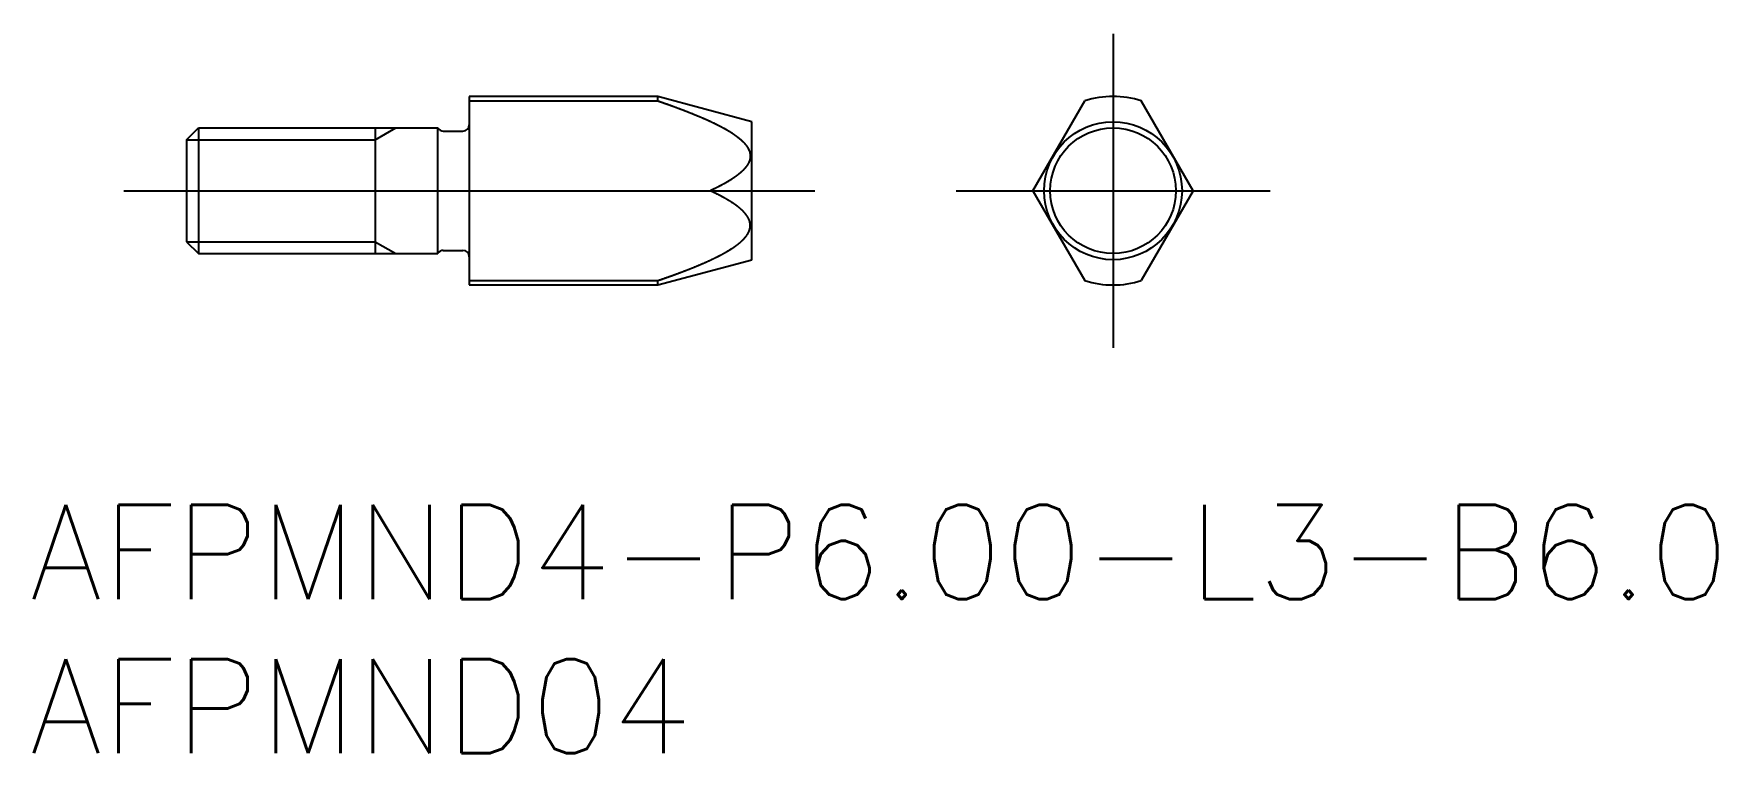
# Model space of a CAD drawing. Extents: x -34.4 to 19.2, y -17.9 to 5.
import ezdxf

# ---------------------------------------------------------------- set-up
doc = ezdxf.new("R2010")
doc.units = 0
doc.linetypes.add('CENTER', pattern=[50.8, 31.75, -6.35, 6.35, -6.35])
doc.linetypes.add('DASHED', pattern=[19.05, 12.7, -6.35])
doc.layers.get('0').update_dxf_attribs({"linetype": 'CONTINUOUS'})
doc.layers.add('CENTER', color=1, linetype='CONTINUOUS')
doc.styles.get("Standard").update_dxf_attribs({"font": 'txt.shx', "height": 3, "bigfont": 'bigfont.shx'})

msp = doc.modelspace()

# ---------------------------------------------------------------- linework, layer by layer
at = {"color": 7, "linetype": 'CONTINUOUS'}
for p, q in [((-20.5, 3), (-20.5, -3)), ((-14.5, 3), (-20.5, 3)), ((-20.5, 2.862), (-14.5, 2.862)), ((-11.5, 2.196), (-14.5, 3)), ((-14.5, 2.862), (-14.5, 3)), ((-2.552, 0), (-0.9, 2.862)), ((2.552, 0), (0.9, 2.862)), ((-11.5, 0), (-11.5, 2.196)), ((-29.5, 1.621), (-29.121, 2)), ((-29.5, 1.621), (-29.5, -1.621)), ((-29.121, 2), (-21.5, 2)), ((-29.121, 2), (-29.121, -2)), ((-23.5, 2), (-23.5, -2)), ((-21.5, -2), (-21.5, 2)), ((-21.327, 1.9), (-20.7, 1.9)), ((-20.5, 0), (-12.829, 0)), ((-11.5, -2.196), (-11.5, 0)), ((-2.552, 0), (-0.9, -2.862)), ((2.552, 0), (0.9, -2.862)), ((-29.5, -1.621), (-29.121, -2)), ((-29.121, -2), (-21.5, -2)), ((-21.327, -1.9), (-20.7, -1.9)), ((-14.5, -3), (-11.5, -2.196)), ((-20.5, -2.862), (-14.5, -2.862)), ((-20.5, -3), (-14.5, -3)), ((-14.5, -3), (-14.5, -2.862))]:
    msp.add_line(p, q, dxfattribs=at)
at = {"color": 3, "linetype": 'CONTINUOUS'}
for p, q in [((-29.5, 1.621), (-23.5, 1.621)), ((-23.5, 1.621), (-22.844, 2)), ((-29.5, -1.621), (-23.5, -1.621)), ((-23.5, -1.621), (-22.844, -2))]:
    msp.add_line(p, q, dxfattribs=at)
at = {"color": 7}
for points in [[(-14.5, 2.862, 0), (-14.493, 2.859, 0), (-14.485, 2.857, 0), (-14.478, 2.854, 0), (-14.47, 2.852, 0), (-14.463, 2.849, 0), (-14.456, 2.847, 0), (-14.448, 2.844, 0), (-14.441, 2.841, 0), (-14.434, 2.839, 0), (-14.426, 2.836, 0), (-14.419, 2.834, 0), (-14.411, 2.831, 0), (-14.404, 2.829, 0), (-14.397, 2.826, 0), (-14.389, 2.824, 0), (-14.382, 2.821, 0), (-14.374, 2.818, 0), (-14.367, 2.816, 0), (-14.36, 2.813, 0), (-14.352, 2.811, 0), (-14.345, 2.808, 0), (-14.338, 2.806, 0), (-14.33, 2.803, 0), (-14.323, 2.8, 0), (-14.316, 2.798, 0), (-14.308, 2.795, 0), (-14.301, 2.793, 0), (-14.293, 2.79, 0), (-14.286, 2.788, 0), (-14.279, 2.785, 0), (-14.271, 2.782, 0), (-14.264, 2.78, 0), (-14.257, 2.777, 0), (-14.249, 2.775, 0), (-14.242, 2.772, 0), (-14.234, 2.769, 0), (-14.227, 2.767, 0), (-14.22, 2.764, 0), (-14.212, 2.762, 0), (-14.205, 2.759, 0), (-14.198, 2.756, 0), (-14.19, 2.754, 0), (-14.183, 2.751, 0), (-14.176, 2.749, 0), (-14.168, 2.746, 0), (-14.161, 2.743, 0), (-14.154, 2.741, 0), (-14.146, 2.738, 0), (-14.139, 2.735, 0), (-14.132, 2.733, 0), (-14.124, 2.73, 0), (-14.117, 2.728, 0), (-14.11, 2.725, 0), (-14.102, 2.722, 0), (-14.095, 2.72, 0), (-14.088, 2.717, 0), (-14.08, 2.714, 0), (-14.073, 2.712, 0), (-14.066, 2.709, 0), (-14.058, 2.706, 0), (-14.051, 2.704, 0), (-14.043, 2.701, 0), (-14.036, 2.699, 0), (-14.029, 2.696, 0), (-14.021, 2.693, 0), (-14.014, 2.691, 0), (-14.007, 2.688, 0), (-13.999, 2.685, 0), (-13.992, 2.683, 0), (-13.985, 2.68, 0), (-13.977, 2.677, 0), (-13.97, 2.675, 0), (-13.963, 2.672, 0), (-13.956, 2.669, 0), (-13.948, 2.666, 0), (-13.941, 2.664, 0), (-13.934, 2.661, 0), (-13.926, 2.658, 0), (-13.919, 2.656, 0), (-13.912, 2.653, 0), (-13.904, 2.65, 0), (-13.897, 2.648, 0), (-13.89, 2.645, 0), (-13.883, 2.642, 0), (-13.875, 2.64, 0), (-13.868, 2.637, 0), (-13.861, 2.634, 0), (-13.853, 2.631, 0), (-13.846, 2.629, 0), (-13.839, 2.626, 0), (-13.831, 2.623, 0), (-13.824, 2.621, 0), (-13.817, 2.618, 0), (-13.809, 2.615, 0), (-13.802, 2.612, 0), (-13.795, 2.61, 0), (-13.788, 2.607, 0), (-13.78, 2.604, 0), (-13.773, 2.601, 0), (-13.766, 2.599, 0), (-13.758, 2.596, 0), (-13.751, 2.593, 0), (-13.744, 2.59, 0), (-13.737, 2.588, 0), (-13.729, 2.585, 0), (-13.722, 2.582, 0), (-13.715, 2.579, 0), (-13.708, 2.577, 0), (-13.7, 2.574, 0), (-13.693, 2.571, 0), (-13.686, 2.568, 0), (-13.679, 2.565, 0), (-13.671, 2.563, 0), (-13.664, 2.56, 0), (-13.657, 2.557, 0), (-13.649, 2.554, 0), (-13.642, 2.551, 0), (-13.635, 2.549, 0), (-13.628, 2.546, 0), (-13.62, 2.543, 0), (-13.613, 2.54, 0), (-13.606, 2.537, 0), (-13.599, 2.535, 0), (-13.591, 2.532, 0), (-13.584, 2.529, 0), (-13.577, 2.526, 0), (-13.57, 2.523, 0), (-13.562, 2.521, 0), (-13.555, 2.518, 0), (-13.548, 2.515, 0), (-13.541, 2.512, 0), (-13.534, 2.509, 0), (-13.526, 2.506, 0), (-13.519, 2.504, 0), (-13.512, 2.501, 0), (-13.505, 2.498, 0), (-13.498, 2.495, 0), (-13.49, 2.492, 0), (-13.483, 2.489, 0), (-13.476, 2.486, 0), (-13.469, 2.483, 0), (-13.461, 2.481, 0), (-13.454, 2.478, 0), (-13.447, 2.475, 0), (-13.44, 2.472, 0), (-13.432, 2.469, 0), (-13.425, 2.466, 0), (-13.418, 2.463, 0), (-13.411, 2.46, 0), (-13.404, 2.458, 0), (-13.396, 2.455, 0), (-13.389, 2.452, 0), (-13.382, 2.449, 0), (-13.375, 2.446, 0), (-13.368, 2.443, 0), (-13.361, 2.44, 0), (-13.353, 2.437, 0), (-13.346, 2.434, 0), (-13.339, 2.431, 0), (-13.332, 2.428, 0), (-13.325, 2.425, 0), (-13.317, 2.422, 0), (-13.31, 2.42, 0), (-13.303, 2.417, 0), (-13.296, 2.414, 0), (-13.289, 2.411, 0), (-13.282, 2.408, 0), (-13.274, 2.405, 0), (-13.267, 2.402, 0), (-13.26, 2.399, 0), (-13.253, 2.396, 0), (-13.246, 2.393, 0), (-13.239, 2.39, 0), (-13.231, 2.387, 0), (-13.224, 2.384, 0), (-13.217, 2.381, 0), (-13.21, 2.378, 0), (-13.203, 2.375, 0), (-13.196, 2.372, 0), (-13.188, 2.369, 0), (-13.181, 2.366, 0), (-13.174, 2.363, 0), (-13.167, 2.36, 0), (-13.16, 2.357, 0), (-13.153, 2.354, 0), (-13.146, 2.351, 0), (-13.139, 2.348, 0), (-13.131, 2.345, 0), (-13.124, 2.342, 0), (-13.117, 2.339, 0), (-13.11, 2.336, 0), (-13.103, 2.333, 0), (-13.096, 2.329, 0), (-13.089, 2.326, 0), (-13.082, 2.323, 0), (-13.075, 2.32, 0), (-13.067, 2.317, 0), (-13.06, 2.314, 0), (-13.053, 2.311, 0), (-13.046, 2.308, 0), (-13.039, 2.305, 0), (-13.032, 2.302, 0), (-13.025, 2.299, 0), (-13.018, 2.296, 0), (-13.011, 2.292, 0), (-13.004, 2.289, 0), (-12.996, 2.286, 0), (-12.989, 2.283, 0), (-12.982, 2.28, 0), (-12.975, 2.277, 0), (-12.968, 2.274, 0), (-12.961, 2.27, 0), (-12.954, 2.267, 0), (-12.947, 2.264, 0), (-12.94, 2.261, 0), (-12.933, 2.258, 0), (-12.926, 2.255, 0), (-12.919, 2.251, 0), (-12.912, 2.248, 0), (-12.905, 2.245, 0), (-12.898, 2.242, 0), (-12.89, 2.239, 0), (-12.883, 2.235, 0), (-12.876, 2.232, 0), (-12.869, 2.229, 0), (-12.862, 2.226, 0), (-12.855, 2.223, 0), (-12.848, 2.219, 0), (-12.841, 2.216, 0), (-12.834, 2.213, 0), (-12.827, 2.21, 0), (-12.82, 2.206, 0), (-12.813, 2.203, 0), (-12.806, 2.2, 0), (-12.799, 2.196, 0), (-12.792, 2.193, 0), (-12.785, 2.19, 0), (-12.778, 2.187, 0), (-12.771, 2.183, 0), (-12.764, 2.18, 0), (-12.757, 2.177, 0), (-12.75, 2.173, 0), (-12.743, 2.17, 0), (-12.736, 2.167, 0), (-12.729, 2.163, 0), (-12.722, 2.16, 0), (-12.716, 2.157, 0), (-12.709, 2.153, 0), (-12.702, 2.15, 0), (-12.695, 2.147, 0), (-12.688, 2.143, 0), (-12.681, 2.14, 0), (-12.674, 2.136, 0), (-12.667, 2.133, 0), (-12.66, 2.13, 0), (-12.653, 2.126, 0), (-12.646, 2.123, 0), (-12.639, 2.119, 0), (-12.632, 2.116, 0), (-12.626, 2.113, 0), (-12.619, 2.109, 0), (-12.612, 2.106, 0), (-12.605, 2.102, 0), (-12.598, 2.099, 0), (-12.591, 2.095, 0), (-12.584, 2.092, 0), (-12.577, 2.088, 0), (-12.57, 2.085, 0), (-12.564, 2.081, 0), (-12.557, 2.078, 0), (-12.55, 2.074, 0), (-12.543, 2.071, 0), (-12.536, 2.067, 0), (-12.529, 2.064, 0), (-12.523, 2.06, 0), (-12.516, 2.057, 0), (-12.509, 2.053, 0), (-12.502, 2.05, 0), (-12.495, 2.046, 0), (-12.489, 2.043, 0), (-12.482, 2.039, 0), (-12.475, 2.035, 0), (-12.468, 2.032, 0), (-12.461, 2.028, 0), (-12.455, 2.025, 0), (-12.448, 2.021, 0), (-12.441, 2.017, 0), (-12.434, 2.014, 0), (-12.428, 2.01, 0), (-12.421, 2.006, 0), (-12.414, 2.003, 0), (-12.408, 1.999, 0), (-12.401, 1.995, 0), (-12.394, 1.992, 0), (-12.387, 1.988, 0), (-12.381, 1.984, 0), (-12.374, 1.981, 0), (-12.367, 1.977, 0), (-12.361, 1.973, 0), (-12.354, 1.969, 0), (-12.348, 1.966, 0), (-12.341, 1.962, 0), (-12.334, 1.958, 0), (-12.328, 1.954, 0), (-12.321, 1.951, 0), (-12.314, 1.947, 0), (-12.308, 1.943, 0), (-12.301, 1.939, 0), (-12.295, 1.935, 0), (-12.288, 1.931, 0), (-12.281, 1.928, 0), (-12.275, 1.924, 0), (-12.268, 1.92, 0), (-12.262, 1.916, 0), (-12.255, 1.912, 0), (-12.249, 1.908, 0), (-12.242, 1.904, 0), (-12.236, 1.9, 0), (-12.229, 1.896, 0), (-12.223, 1.892, 0), (-12.216, 1.889, 0), (-12.21, 1.885, 0), (-12.203, 1.881, 0), (-12.197, 1.877, 0), (-12.191, 1.873, 0), (-12.184, 1.869, 0), (-12.178, 1.864, 0), (-12.171, 1.86, 0), (-12.165, 1.856, 0), (-12.159, 1.852, 0), (-12.152, 1.848, 0), (-12.146, 1.844, 0), (-12.139, 1.84, 0), (-12.133, 1.836, 0), (-12.127, 1.832, 0), (-12.12, 1.828, 0), (-12.114, 1.823, 0), (-12.108, 1.819, 0), (-12.102, 1.815, 0), (-12.095, 1.811, 0), (-12.089, 1.807, 0), (-12.083, 1.802, 0), (-12.077, 1.798, 0), (-12.07, 1.794, 0), (-12.064, 1.789, 0), (-12.058, 1.785, 0), (-12.052, 1.781, 0), (-12.046, 1.777, 0), (-12.039, 1.772, 0), (-12.033, 1.768, 0), (-12.027, 1.763, 0), (-12.021, 1.759, 0), (-12.015, 1.755, 0), (-12.009, 1.75, 0), (-12.003, 1.746, 0), (-11.997, 1.741, 0), (-11.991, 1.737, 0), (-11.984, 1.732, 0), (-11.978, 1.728, 0), (-11.972, 1.723, 0), (-11.966, 1.719, 0), (-11.96, 1.714, 0), (-11.954, 1.71, 0), (-11.948, 1.705, 0), (-11.943, 1.7, 0), (-11.937, 1.696, 0), (-11.931, 1.691, 0), (-11.925, 1.686, 0), (-11.919, 1.682, 0), (-11.913, 1.677, 0), (-11.907, 1.672, 0), (-11.901, 1.667, 0), (-11.896, 1.663, 0), (-11.89, 1.658, 0), (-11.884, 1.653, 0), (-11.878, 1.648, 0), (-11.873, 1.643, 0), (-11.867, 1.638, 0), (-11.861, 1.634, 0), (-11.856, 1.629, 0), (-11.85, 1.624, 0), (-11.845, 1.619, 0), (-11.839, 1.614, 0), (-11.834, 1.609, 0), (-11.828, 1.604, 0), (-11.823, 1.599, 0), (-11.817, 1.594, 0), (-11.812, 1.588, 0), (-11.806, 1.583, 0), (-11.801, 1.578, 0), (-11.796, 1.573, 0), (-11.79, 1.568, 0), (-11.785, 1.563, 0), (-11.78, 1.557, 0), (-11.775, 1.552, 0), (-11.77, 1.547, 0), (-11.765, 1.542, 0), (-11.76, 1.536, 0), (-11.755, 1.531, 0), (-11.75, 1.526, 0), (-11.745, 1.52, 0), (-11.74, 1.515, 0), (-11.735, 1.509, 0), (-11.73, 1.504, 0), (-11.725, 1.498, 0), (-11.72, 1.493, 0), (-11.716, 1.487, 0), (-11.711, 1.482, 0), (-11.706, 1.476, 0), (-11.701, 1.47, 0), (-11.697, 1.464, 0), (-11.692, 1.459, 0), (-11.688, 1.453, 0), (-11.684, 1.447, 0), (-11.679, 1.441, 0), (-11.675, 1.436, 0), (-11.671, 1.43, 0), (-11.666, 1.424, 0), (-11.662, 1.418, 0), (-11.658, 1.412, 0), (-11.654, 1.406, 0), (-11.65, 1.4, 0), (-11.646, 1.394, 0), (-11.642, 1.388, 0), (-11.639, 1.382, 0), (-11.635, 1.376, 0), (-11.631, 1.369, 0), (-11.627, 1.363, 0), (-11.624, 1.357, 0), (-11.62, 1.351, 0), (-11.617, 1.345, 0), (-11.614, 1.338, 0), (-11.611, 1.332, 0), (-11.607, 1.326, 0), (-11.604, 1.319, 0), (-11.601, 1.313, 0), (-11.598, 1.306, 0), (-11.595, 1.3, 0), (-11.593, 1.293, 0), (-11.59, 1.287, 0), (-11.587, 1.28, 0), (-11.585, 1.274, 0), (-11.582, 1.267, 0), (-11.58, 1.261, 0), (-11.578, 1.254, 0), (-11.576, 1.247, 0), (-11.574, 1.241, 0), (-11.572, 1.234, 0), (-11.57, 1.227, 0), (-11.568, 1.22, 0), (-11.566, 1.214, 0), (-11.565, 1.207, 0), (-11.563, 1.2, 0), (-11.562, 1.193, 0), (-11.561, 1.186, 0), (-11.56, 1.179, 0), (-11.559, 1.173, 0), (-11.558, 1.166, 0), (-11.557, 1.159, 0), (-11.556, 1.152, 0), (-11.555, 1.145, 0), (-11.555, 1.138, 0), (-11.554, 1.131, 0), (-11.554, 1.124, 0), (-11.554, 1.117, 0), (-11.554, 1.11, 0), (-11.553, 1.103, 0), (-11.553, 1.097, 0), (-11.554, 1.09, 0), (-11.554, 1.083, 0), (-11.554, 1.076, 0), (-11.555, 1.069, 0), (-11.555, 1.062, 0), (-11.556, 1.055, 0), (-11.557, 1.048, 0), (-11.558, 1.041, 0), (-11.559, 1.034, 0), (-11.56, 1.027, 0), (-11.561, 1.02, 0), (-11.562, 1.014, 0), (-11.564, 1.007, 0), (-11.565, 1, 0), (-11.567, 0.993, 0), (-11.569, 0.986, 0), (-11.571, 0.98, 0), (-11.573, 0.973, 0), (-11.575, 0.966, 0), (-11.577, 0.959, 0), (-11.579, 0.953, 0), (-11.581, 0.946, 0), (-11.584, 0.939, 0), (-11.586, 0.933, 0), (-11.589, 0.926, 0), (-11.592, 0.92, 0), (-11.594, 0.913, 0), (-11.597, 0.907, 0), (-11.6, 0.9, 0), (-11.603, 0.894, 0), (-11.606, 0.887, 0), (-11.609, 0.881, 0), (-11.613, 0.875, 0), (-11.616, 0.868, 0), (-11.619, 0.862, 0), (-11.623, 0.856, 0), (-11.626, 0.85, 0), (-11.63, 0.843, 0), (-11.633, 0.837, 0), (-11.637, 0.831, 0), (-11.641, 0.825, 0), (-11.645, 0.819, 0), (-11.649, 0.813, 0), (-11.653, 0.807, 0), (-11.657, 0.801, 0), (-11.661, 0.795, 0), (-11.665, 0.789, 0), (-11.669, 0.783, 0), (-11.673, 0.777, 0), (-11.678, 0.771, 0), (-11.682, 0.765, 0), (-11.686, 0.76, 0), (-11.691, 0.754, 0), (-11.695, 0.748, 0), (-11.7, 0.742, 0), (-11.704, 0.737, 0), (-11.709, 0.731, 0), (-11.714, 0.725, 0), (-11.718, 0.72, 0), (-11.723, 0.714, 0), (-11.728, 0.709, 0), (-11.733, 0.703, 0), (-11.738, 0.698, 0), (-11.742, 0.692, 0), (-11.748, 0.687, 0), (-11.752, 0.682, 0), (-11.758, 0.676, 0), (-11.763, 0.671, 0), (-11.768, 0.666, 0), (-11.773, 0.66, 0), (-11.778, 0.655, 0), (-11.783, 0.65, 0), (-11.788, 0.644, 0), (-11.794, 0.639, 0), (-11.799, 0.634, 0), (-11.804, 0.629, 0), (-11.81, 0.624, 0), (-11.815, 0.619, 0), (-11.82, 0.614, 0), (-11.826, 0.608, 0), (-11.832, 0.603, 0), (-11.837, 0.598, 0), (-11.842, 0.593, 0), (-11.848, 0.588, 0), (-11.854, 0.583, 0), (-11.859, 0.579, 0), (-11.865, 0.574, 0), (-11.871, 0.569, 0), (-11.876, 0.564, 0), (-11.882, 0.559, 0), (-11.888, 0.554, 0), (-11.893, 0.549, 0), (-11.899, 0.545, 0), (-11.905, 0.54, 0), (-11.911, 0.535, 0), (-11.917, 0.53, 0), (-11.923, 0.526, 0), (-11.928, 0.521, 0), (-11.934, 0.516, 0), (-11.94, 0.512, 0), (-11.946, 0.507, 0), (-11.952, 0.503, 0), (-11.958, 0.498, 0), (-11.964, 0.493, 0), (-11.97, 0.489, 0), (-11.976, 0.484, 0), (-11.982, 0.48, 0), (-11.988, 0.475, 0), (-11.994, 0.471, 0), (-12, 0.466, 0), (-12.006, 0.462, 0), (-12.012, 0.458, 0), (-12.018, 0.453, 0), (-12.024, 0.449, 0), (-12.03, 0.444, 0), (-12.037, 0.44, 0), (-12.043, 0.436, 0), (-12.049, 0.432, 0), (-12.055, 0.427, 0), (-12.061, 0.423, 0), (-12.067, 0.419, 0), (-12.073, 0.414, 0), (-12.08, 0.41, 0), (-12.086, 0.406, 0), (-12.092, 0.402, 0), (-12.098, 0.398, 0), (-12.105, 0.393, 0), (-12.111, 0.389, 0), (-12.117, 0.385, 0), (-12.124, 0.381, 0), (-12.13, 0.377, 0), (-12.136, 0.373, 0), (-12.143, 0.369, 0), (-12.149, 0.364, 0), (-12.155, 0.36, 0), (-12.162, 0.356, 0), (-12.168, 0.352, 0), (-12.174, 0.348, 0), (-12.181, 0.344, 0), (-12.187, 0.34, 0), (-12.194, 0.336, 0), (-12.2, 0.332, 0), (-12.206, 0.328, 0), (-12.213, 0.324, 0), (-12.219, 0.32, 0), (-12.226, 0.316, 0), (-12.232, 0.312, 0), (-12.239, 0.309, 0), (-12.245, 0.305, 0), (-12.252, 0.301, 0), (-12.258, 0.297, 0), (-12.265, 0.293, 0), (-12.271, 0.289, 0), (-12.278, 0.285, 0), (-12.284, 0.281, 0), (-12.291, 0.278, 0), (-12.297, 0.274, 0), (-12.304, 0.27, 0), (-12.31, 0.266, 0), (-12.317, 0.262, 0), (-12.324, 0.259, 0), (-12.33, 0.255, 0), (-12.337, 0.251, 0), (-12.344, 0.247, 0), (-12.35, 0.243, 0), (-12.357, 0.24, 0), (-12.363, 0.236, 0), (-12.37, 0.232, 0), (-12.377, 0.229, 0), (-12.383, 0.225, 0), (-12.39, 0.221, 0), (-12.397, 0.217, 0), (-12.403, 0.214, 0), (-12.41, 0.21, 0), (-12.417, 0.206, 0), (-12.423, 0.203, 0), (-12.43, 0.199, 0), (-12.437, 0.195, 0), (-12.444, 0.192, 0), (-12.45, 0.188, 0), (-12.457, 0.185, 0), (-12.464, 0.181, 0), (-12.47, 0.177, 0), (-12.477, 0.174, 0), (-12.484, 0.17, 0), (-12.491, 0.167, 0), (-12.498, 0.163, 0), (-12.504, 0.159, 0), (-12.511, 0.156, 0), (-12.518, 0.152, 0), (-12.525, 0.149, 0), (-12.531, 0.145, 0), (-12.538, 0.142, 0), (-12.545, 0.138, 0), (-12.552, 0.135, 0), (-12.559, 0.131, 0), (-12.566, 0.128, 0), (-12.572, 0.124, 0), (-12.579, 0.121, 0), (-12.586, 0.117, 0), (-12.593, 0.114, 0), (-12.6, 0.11, 0), (-12.607, 0.107, 0), (-12.614, 0.104, 0), (-12.62, 0.1, 0), (-12.627, 0.097, 0), (-12.634, 0.093, 0), (-12.641, 0.09, 0), (-12.648, 0.086, 0), (-12.655, 0.083, 0), (-12.662, 0.08, 0), (-12.669, 0.076, 0), (-12.676, 0.073, 0), (-12.683, 0.07, 0), (-12.69, 0.066, 0), (-12.697, 0.063, 0), (-12.704, 0.059, 0), (-12.71, 0.056, 0), (-12.717, 0.053, 0), (-12.724, 0.049, 0), (-12.731, 0.046, 0), (-12.738, 0.043, 0), (-12.745, 0.039, 0), (-12.752, 0.036, 0), (-12.759, 0.033, 0), (-12.766, 0.029, 0), (-12.773, 0.026, 0), (-12.78, 0.023, 0), (-12.787, 0.02, 0), (-12.794, 0.016, 0), (-12.801, 0.013, 0), (-12.808, 0.01, 0), (-12.815, 0.007, 0), (-12.822, 0.003, 0), (-12.829, 0, 0)], [(-14.5, -2.862, 0), (-14.493, -2.859, 0), (-14.485, -2.857, 0), (-14.478, -2.854, 0), (-14.47, -2.852, 0), (-14.463, -2.849, 0), (-14.456, -2.847, 0), (-14.448, -2.844, 0), (-14.441, -2.841, 0), (-14.434, -2.839, 0), (-14.426, -2.836, 0), (-14.419, -2.834, 0), (-14.411, -2.831, 0), (-14.404, -2.829, 0), (-14.397, -2.826, 0), (-14.389, -2.824, 0), (-14.382, -2.821, 0), (-14.374, -2.818, 0), (-14.367, -2.816, 0), (-14.36, -2.813, 0), (-14.352, -2.811, 0), (-14.345, -2.808, 0), (-14.338, -2.806, 0), (-14.33, -2.803, 0), (-14.323, -2.8, 0), (-14.316, -2.798, 0), (-14.308, -2.795, 0), (-14.301, -2.793, 0), (-14.293, -2.79, 0), (-14.286, -2.788, 0), (-14.279, -2.785, 0), (-14.271, -2.782, 0), (-14.264, -2.78, 0), (-14.257, -2.777, 0), (-14.249, -2.775, 0), (-14.242, -2.772, 0), (-14.234, -2.769, 0), (-14.227, -2.767, 0), (-14.22, -2.764, 0), (-14.212, -2.762, 0), (-14.205, -2.759, 0), (-14.198, -2.756, 0), (-14.19, -2.754, 0), (-14.183, -2.751, 0), (-14.176, -2.749, 0), (-14.168, -2.746, 0), (-14.161, -2.743, 0), (-14.154, -2.741, 0), (-14.146, -2.738, 0), (-14.139, -2.735, 0), (-14.132, -2.733, 0), (-14.124, -2.73, 0), (-14.117, -2.728, 0), (-14.11, -2.725, 0), (-14.102, -2.722, 0), (-14.095, -2.72, 0), (-14.088, -2.717, 0), (-14.08, -2.714, 0), (-14.073, -2.712, 0), (-14.066, -2.709, 0), (-14.058, -2.706, 0), (-14.051, -2.704, 0), (-14.043, -2.701, 0), (-14.036, -2.699, 0), (-14.029, -2.696, 0), (-14.021, -2.693, 0), (-14.014, -2.691, 0), (-14.007, -2.688, 0), (-13.999, -2.685, 0), (-13.992, -2.683, 0), (-13.985, -2.68, 0), (-13.977, -2.677, 0), (-13.97, -2.675, 0), (-13.963, -2.672, 0), (-13.956, -2.669, 0), (-13.948, -2.666, 0), (-13.941, -2.664, 0), (-13.934, -2.661, 0), (-13.926, -2.658, 0), (-13.919, -2.656, 0), (-13.912, -2.653, 0), (-13.904, -2.65, 0), (-13.897, -2.648, 0), (-13.89, -2.645, 0), (-13.883, -2.642, 0), (-13.875, -2.64, 0), (-13.868, -2.637, 0), (-13.861, -2.634, 0), (-13.853, -2.631, 0), (-13.846, -2.629, 0), (-13.839, -2.626, 0), (-13.831, -2.623, 0), (-13.824, -2.621, 0), (-13.817, -2.618, 0), (-13.809, -2.615, 0), (-13.802, -2.612, 0), (-13.795, -2.61, 0), (-13.788, -2.607, 0), (-13.78, -2.604, 0), (-13.773, -2.601, 0), (-13.766, -2.599, 0), (-13.758, -2.596, 0), (-13.751, -2.593, 0), (-13.744, -2.59, 0), (-13.737, -2.588, 0), (-13.729, -2.585, 0), (-13.722, -2.582, 0), (-13.715, -2.579, 0), (-13.708, -2.577, 0), (-13.7, -2.574, 0), (-13.693, -2.571, 0), (-13.686, -2.568, 0), (-13.679, -2.565, 0), (-13.671, -2.563, 0), (-13.664, -2.56, 0), (-13.657, -2.557, 0), (-13.649, -2.554, 0), (-13.642, -2.551, 0), (-13.635, -2.549, 0), (-13.628, -2.546, 0), (-13.62, -2.543, 0), (-13.613, -2.54, 0), (-13.606, -2.537, 0), (-13.599, -2.535, 0), (-13.591, -2.532, 0), (-13.584, -2.529, 0), (-13.577, -2.526, 0), (-13.57, -2.523, 0), (-13.562, -2.521, 0), (-13.555, -2.518, 0), (-13.548, -2.515, 0), (-13.541, -2.512, 0), (-13.534, -2.509, 0), (-13.526, -2.506, 0), (-13.519, -2.504, 0), (-13.512, -2.501, 0), (-13.505, -2.498, 0), (-13.498, -2.495, 0), (-13.49, -2.492, 0), (-13.483, -2.489, 0), (-13.476, -2.486, 0), (-13.469, -2.483, 0), (-13.461, -2.481, 0), (-13.454, -2.478, 0), (-13.447, -2.475, 0), (-13.44, -2.472, 0), (-13.432, -2.469, 0), (-13.425, -2.466, 0), (-13.418, -2.463, 0), (-13.411, -2.46, 0), (-13.404, -2.458, 0), (-13.396, -2.455, 0), (-13.389, -2.452, 0), (-13.382, -2.449, 0), (-13.375, -2.446, 0), (-13.368, -2.443, 0), (-13.361, -2.44, 0), (-13.353, -2.437, 0), (-13.346, -2.434, 0), (-13.339, -2.431, 0), (-13.332, -2.428, 0), (-13.325, -2.425, 0), (-13.317, -2.422, 0), (-13.31, -2.42, 0), (-13.303, -2.417, 0), (-13.296, -2.414, 0), (-13.289, -2.411, 0), (-13.282, -2.408, 0), (-13.274, -2.405, 0), (-13.267, -2.402, 0), (-13.26, -2.399, 0), (-13.253, -2.396, 0), (-13.246, -2.393, 0), (-13.239, -2.39, 0), (-13.231, -2.387, 0), (-13.224, -2.384, 0), (-13.217, -2.381, 0), (-13.21, -2.378, 0), (-13.203, -2.375, 0), (-13.196, -2.372, 0), (-13.188, -2.369, 0), (-13.181, -2.366, 0), (-13.174, -2.363, 0), (-13.167, -2.36, 0), (-13.16, -2.357, 0), (-13.153, -2.354, 0), (-13.146, -2.351, 0), (-13.139, -2.348, 0), (-13.131, -2.345, 0), (-13.124, -2.342, 0), (-13.117, -2.339, 0), (-13.11, -2.336, 0), (-13.103, -2.333, 0), (-13.096, -2.329, 0), (-13.089, -2.326, 0), (-13.082, -2.323, 0), (-13.075, -2.32, 0), (-13.067, -2.317, 0), (-13.06, -2.314, 0), (-13.053, -2.311, 0), (-13.046, -2.308, 0), (-13.039, -2.305, 0), (-13.032, -2.302, 0), (-13.025, -2.299, 0), (-13.018, -2.296, 0), (-13.011, -2.292, 0), (-13.004, -2.289, 0), (-12.996, -2.286, 0), (-12.989, -2.283, 0), (-12.982, -2.28, 0), (-12.975, -2.277, 0), (-12.968, -2.274, 0), (-12.961, -2.27, 0), (-12.954, -2.267, 0), (-12.947, -2.264, 0), (-12.94, -2.261, 0), (-12.933, -2.258, 0), (-12.926, -2.255, 0), (-12.919, -2.251, 0), (-12.912, -2.248, 0), (-12.905, -2.245, 0), (-12.898, -2.242, 0), (-12.89, -2.239, 0), (-12.883, -2.235, 0), (-12.876, -2.232, 0), (-12.869, -2.229, 0), (-12.862, -2.226, 0), (-12.855, -2.223, 0), (-12.848, -2.219, 0), (-12.841, -2.216, 0), (-12.834, -2.213, 0), (-12.827, -2.21, 0), (-12.82, -2.206, 0), (-12.813, -2.203, 0), (-12.806, -2.2, 0), (-12.799, -2.196, 0), (-12.792, -2.193, 0), (-12.785, -2.19, 0), (-12.778, -2.187, 0), (-12.771, -2.183, 0), (-12.764, -2.18, 0), (-12.757, -2.177, 0), (-12.75, -2.173, 0), (-12.743, -2.17, 0), (-12.736, -2.167, 0), (-12.729, -2.163, 0), (-12.722, -2.16, 0), (-12.716, -2.157, 0), (-12.709, -2.153, 0), (-12.702, -2.15, 0), (-12.695, -2.147, 0), (-12.688, -2.143, 0), (-12.681, -2.14, 0), (-12.674, -2.136, 0), (-12.667, -2.133, 0), (-12.66, -2.13, 0), (-12.653, -2.126, 0), (-12.646, -2.123, 0), (-12.639, -2.119, 0), (-12.632, -2.116, 0), (-12.626, -2.113, 0), (-12.619, -2.109, 0), (-12.612, -2.106, 0), (-12.605, -2.102, 0), (-12.598, -2.099, 0), (-12.591, -2.095, 0), (-12.584, -2.092, 0), (-12.577, -2.088, 0), (-12.57, -2.085, 0), (-12.564, -2.081, 0), (-12.557, -2.078, 0), (-12.55, -2.074, 0), (-12.543, -2.071, 0), (-12.536, -2.067, 0), (-12.529, -2.064, 0), (-12.523, -2.06, 0), (-12.516, -2.057, 0), (-12.509, -2.053, 0), (-12.502, -2.05, 0), (-12.495, -2.046, 0), (-12.489, -2.043, 0), (-12.482, -2.039, 0), (-12.475, -2.035, 0), (-12.468, -2.032, 0), (-12.461, -2.028, 0), (-12.455, -2.025, 0), (-12.448, -2.021, 0), (-12.441, -2.017, 0), (-12.434, -2.014, 0), (-12.428, -2.01, 0), (-12.421, -2.006, 0), (-12.414, -2.003, 0), (-12.408, -1.999, 0), (-12.401, -1.995, 0), (-12.394, -1.992, 0), (-12.387, -1.988, 0), (-12.381, -1.984, 0), (-12.374, -1.981, 0), (-12.367, -1.977, 0), (-12.361, -1.973, 0), (-12.354, -1.969, 0), (-12.348, -1.966, 0), (-12.341, -1.962, 0), (-12.334, -1.958, 0), (-12.328, -1.954, 0), (-12.321, -1.951, 0), (-12.314, -1.947, 0), (-12.308, -1.943, 0), (-12.301, -1.939, 0), (-12.295, -1.935, 0), (-12.288, -1.931, 0), (-12.281, -1.928, 0), (-12.275, -1.924, 0), (-12.268, -1.92, 0), (-12.262, -1.916, 0), (-12.255, -1.912, 0), (-12.249, -1.908, 0), (-12.242, -1.904, 0), (-12.236, -1.9, 0), (-12.229, -1.896, 0), (-12.223, -1.892, 0), (-12.216, -1.889, 0), (-12.21, -1.885, 0), (-12.203, -1.881, 0), (-12.197, -1.877, 0), (-12.191, -1.873, 0), (-12.184, -1.869, 0), (-12.178, -1.864, 0), (-12.171, -1.86, 0), (-12.165, -1.856, 0), (-12.159, -1.852, 0), (-12.152, -1.848, 0), (-12.146, -1.844, 0), (-12.139, -1.84, 0), (-12.133, -1.836, 0), (-12.127, -1.832, 0), (-12.12, -1.828, 0), (-12.114, -1.823, 0), (-12.108, -1.819, 0), (-12.102, -1.815, 0), (-12.095, -1.811, 0), (-12.089, -1.807, 0), (-12.083, -1.802, 0), (-12.077, -1.798, 0), (-12.07, -1.794, 0), (-12.064, -1.789, 0), (-12.058, -1.785, 0), (-12.052, -1.781, 0), (-12.046, -1.777, 0), (-12.039, -1.772, 0), (-12.033, -1.768, 0), (-12.027, -1.763, 0), (-12.021, -1.759, 0), (-12.015, -1.755, 0), (-12.009, -1.75, 0), (-12.003, -1.746, 0), (-11.997, -1.741, 0), (-11.991, -1.737, 0), (-11.984, -1.732, 0), (-11.978, -1.728, 0), (-11.972, -1.723, 0), (-11.966, -1.719, 0), (-11.96, -1.714, 0), (-11.954, -1.71, 0), (-11.948, -1.705, 0), (-11.943, -1.7, 0), (-11.937, -1.696, 0), (-11.931, -1.691, 0), (-11.925, -1.686, 0), (-11.919, -1.682, 0), (-11.913, -1.677, 0), (-11.907, -1.672, 0), (-11.901, -1.667, 0), (-11.896, -1.663, 0), (-11.89, -1.658, 0), (-11.884, -1.653, 0), (-11.878, -1.648, 0), (-11.873, -1.643, 0), (-11.867, -1.638, 0), (-11.861, -1.634, 0), (-11.856, -1.629, 0), (-11.85, -1.624, 0), (-11.845, -1.619, 0), (-11.839, -1.614, 0), (-11.834, -1.609, 0), (-11.828, -1.604, 0), (-11.823, -1.599, 0), (-11.817, -1.594, 0), (-11.812, -1.588, 0), (-11.806, -1.583, 0), (-11.801, -1.578, 0), (-11.796, -1.573, 0), (-11.79, -1.568, 0), (-11.785, -1.563, 0), (-11.78, -1.557, 0), (-11.775, -1.552, 0), (-11.77, -1.547, 0), (-11.765, -1.542, 0), (-11.76, -1.536, 0), (-11.755, -1.531, 0), (-11.75, -1.526, 0), (-11.745, -1.52, 0), (-11.74, -1.515, 0), (-11.735, -1.509, 0), (-11.73, -1.504, 0), (-11.725, -1.498, 0), (-11.72, -1.493, 0), (-11.716, -1.487, 0), (-11.711, -1.482, 0), (-11.706, -1.476, 0), (-11.701, -1.47, 0), (-11.697, -1.464, 0), (-11.692, -1.459, 0), (-11.688, -1.453, 0), (-11.684, -1.447, 0), (-11.679, -1.441, 0), (-11.675, -1.436, 0), (-11.671, -1.43, 0), (-11.666, -1.424, 0), (-11.662, -1.418, 0), (-11.658, -1.412, 0), (-11.654, -1.406, 0), (-11.65, -1.4, 0), (-11.646, -1.394, 0), (-11.642, -1.388, 0), (-11.639, -1.382, 0), (-11.635, -1.376, 0), (-11.631, -1.369, 0), (-11.627, -1.363, 0), (-11.624, -1.357, 0), (-11.62, -1.351, 0), (-11.617, -1.345, 0), (-11.614, -1.338, 0), (-11.611, -1.332, 0), (-11.607, -1.326, 0), (-11.604, -1.319, 0), (-11.601, -1.313, 0), (-11.598, -1.306, 0), (-11.595, -1.3, 0), (-11.593, -1.293, 0), (-11.59, -1.287, 0), (-11.587, -1.28, 0), (-11.585, -1.274, 0), (-11.582, -1.267, 0), (-11.58, -1.261, 0), (-11.578, -1.254, 0), (-11.576, -1.247, 0), (-11.574, -1.241, 0), (-11.572, -1.234, 0), (-11.57, -1.227, 0), (-11.568, -1.22, 0), (-11.566, -1.214, 0), (-11.565, -1.207, 0), (-11.563, -1.2, 0), (-11.562, -1.193, 0), (-11.561, -1.186, 0), (-11.56, -1.179, 0), (-11.559, -1.173, 0), (-11.558, -1.166, 0), (-11.557, -1.159, 0), (-11.556, -1.152, 0), (-11.555, -1.145, 0), (-11.555, -1.138, 0), (-11.554, -1.131, 0), (-11.554, -1.124, 0), (-11.554, -1.117, 0), (-11.554, -1.11, 0), (-11.553, -1.103, 0), (-11.553, -1.097, 0), (-11.554, -1.09, 0), (-11.554, -1.083, 0), (-11.554, -1.076, 0), (-11.555, -1.069, 0), (-11.555, -1.062, 0), (-11.556, -1.055, 0), (-11.557, -1.048, 0), (-11.558, -1.041, 0), (-11.559, -1.034, 0), (-11.56, -1.027, 0), (-11.561, -1.02, 0), (-11.562, -1.014, 0), (-11.564, -1.007, 0), (-11.565, -1, 0), (-11.567, -0.993, 0), (-11.569, -0.986, 0), (-11.571, -0.98, 0), (-11.573, -0.973, 0), (-11.575, -0.966, 0), (-11.577, -0.959, 0), (-11.579, -0.953, 0), (-11.581, -0.946, 0), (-11.584, -0.939, 0), (-11.586, -0.933, 0), (-11.589, -0.926, 0), (-11.592, -0.92, 0), (-11.594, -0.913, 0), (-11.597, -0.907, 0), (-11.6, -0.9, 0), (-11.603, -0.894, 0), (-11.606, -0.887, 0), (-11.609, -0.881, 0), (-11.613, -0.875, 0), (-11.616, -0.868, 0), (-11.619, -0.862, 0), (-11.623, -0.856, 0), (-11.626, -0.85, 0), (-11.63, -0.843, 0), (-11.633, -0.837, 0), (-11.637, -0.831, 0), (-11.641, -0.825, 0), (-11.645, -0.819, 0), (-11.649, -0.813, 0), (-11.653, -0.807, 0), (-11.657, -0.801, 0), (-11.661, -0.795, 0), (-11.665, -0.789, 0), (-11.669, -0.783, 0), (-11.673, -0.777, 0), (-11.678, -0.771, 0), (-11.682, -0.765, 0), (-11.686, -0.76, 0), (-11.691, -0.754, 0), (-11.695, -0.748, 0), (-11.7, -0.742, 0), (-11.704, -0.737, 0), (-11.709, -0.731, 0), (-11.714, -0.725, 0), (-11.718, -0.72, 0), (-11.723, -0.714, 0), (-11.728, -0.709, 0), (-11.733, -0.703, 0), (-11.738, -0.698, 0), (-11.742, -0.692, 0), (-11.748, -0.687, 0), (-11.752, -0.682, 0), (-11.758, -0.676, 0), (-11.763, -0.671, 0), (-11.768, -0.666, 0), (-11.773, -0.66, 0), (-11.778, -0.655, 0), (-11.783, -0.65, 0), (-11.788, -0.644, 0), (-11.794, -0.639, 0), (-11.799, -0.634, 0), (-11.804, -0.629, 0), (-11.81, -0.624, 0), (-11.815, -0.619, 0), (-11.82, -0.614, 0), (-11.826, -0.608, 0), (-11.832, -0.603, 0), (-11.837, -0.598, 0), (-11.842, -0.593, 0), (-11.848, -0.588, 0), (-11.854, -0.583, 0), (-11.859, -0.579, 0), (-11.865, -0.574, 0), (-11.871, -0.569, 0), (-11.876, -0.564, 0), (-11.882, -0.559, 0), (-11.888, -0.554, 0), (-11.893, -0.549, 0), (-11.899, -0.545, 0), (-11.905, -0.54, 0), (-11.911, -0.535, 0), (-11.917, -0.53, 0), (-11.923, -0.526, 0), (-11.928, -0.521, 0), (-11.934, -0.516, 0), (-11.94, -0.512, 0), (-11.946, -0.507, 0), (-11.952, -0.503, 0), (-11.958, -0.498, 0), (-11.964, -0.493, 0), (-11.97, -0.489, 0), (-11.976, -0.484, 0), (-11.982, -0.48, 0), (-11.988, -0.475, 0), (-11.994, -0.471, 0), (-12, -0.466, 0), (-12.006, -0.462, 0), (-12.012, -0.458, 0), (-12.018, -0.453, 0), (-12.024, -0.449, 0), (-12.03, -0.444, 0), (-12.037, -0.44, 0), (-12.043, -0.436, 0), (-12.049, -0.432, 0), (-12.055, -0.427, 0), (-12.061, -0.423, 0), (-12.067, -0.419, 0), (-12.073, -0.414, 0), (-12.08, -0.41, 0), (-12.086, -0.406, 0), (-12.092, -0.402, 0), (-12.098, -0.398, 0), (-12.105, -0.393, 0), (-12.111, -0.389, 0), (-12.117, -0.385, 0), (-12.124, -0.381, 0), (-12.13, -0.377, 0), (-12.136, -0.373, 0), (-12.143, -0.369, 0), (-12.149, -0.364, 0), (-12.155, -0.36, 0), (-12.162, -0.356, 0), (-12.168, -0.352, 0), (-12.174, -0.348, 0), (-12.181, -0.344, 0), (-12.187, -0.34, 0), (-12.194, -0.336, 0), (-12.2, -0.332, 0), (-12.206, -0.328, 0), (-12.213, -0.324, 0), (-12.219, -0.32, 0), (-12.226, -0.316, 0), (-12.232, -0.312, 0), (-12.239, -0.309, 0), (-12.245, -0.305, 0), (-12.252, -0.301, 0), (-12.258, -0.297, 0), (-12.265, -0.293, 0), (-12.271, -0.289, 0), (-12.278, -0.285, 0), (-12.284, -0.281, 0), (-12.291, -0.278, 0), (-12.297, -0.274, 0), (-12.304, -0.27, 0), (-12.31, -0.266, 0), (-12.317, -0.262, 0), (-12.324, -0.259, 0), (-12.33, -0.255, 0), (-12.337, -0.251, 0), (-12.344, -0.247, 0), (-12.35, -0.243, 0), (-12.357, -0.24, 0), (-12.363, -0.236, 0), (-12.37, -0.232, 0), (-12.377, -0.229, 0), (-12.383, -0.225, 0), (-12.39, -0.221, 0), (-12.397, -0.217, 0), (-12.403, -0.214, 0), (-12.41, -0.21, 0), (-12.417, -0.206, 0), (-12.423, -0.203, 0), (-12.43, -0.199, 0), (-12.437, -0.195, 0), (-12.444, -0.192, 0), (-12.45, -0.188, 0), (-12.457, -0.185, 0), (-12.464, -0.181, 0), (-12.47, -0.177, 0), (-12.477, -0.174, 0), (-12.484, -0.17, 0), (-12.491, -0.167, 0), (-12.498, -0.163, 0), (-12.504, -0.159, 0), (-12.511, -0.156, 0), (-12.518, -0.152, 0), (-12.525, -0.149, 0), (-12.531, -0.145, 0), (-12.538, -0.142, 0), (-12.545, -0.138, 0), (-12.552, -0.135, 0), (-12.559, -0.131, 0), (-12.566, -0.128, 0), (-12.572, -0.124, 0), (-12.579, -0.121, 0), (-12.586, -0.117, 0), (-12.593, -0.114, 0), (-12.6, -0.11, 0), (-12.607, -0.107, 0), (-12.614, -0.104, 0), (-12.62, -0.1, 0), (-12.627, -0.097, 0), (-12.634, -0.093, 0), (-12.641, -0.09, 0), (-12.648, -0.086, 0), (-12.655, -0.083, 0), (-12.662, -0.08, 0), (-12.669, -0.076, 0), (-12.676, -0.073, 0), (-12.683, -0.07, 0), (-12.69, -0.066, 0), (-12.697, -0.063, 0), (-12.704, -0.059, 0), (-12.71, -0.056, 0), (-12.717, -0.053, 0), (-12.724, -0.049, 0), (-12.731, -0.046, 0), (-12.738, -0.043, 0), (-12.745, -0.039, 0), (-12.752, -0.036, 0), (-12.759, -0.033, 0), (-12.766, -0.029, 0), (-12.773, -0.026, 0), (-12.78, -0.023, 0), (-12.787, -0.02, 0), (-12.794, -0.016, 0), (-12.801, -0.013, 0), (-12.808, -0.01, 0), (-12.815, -0.007, 0), (-12.822, -0.003, 0), (-12.829, 0, 0)]]:
    msp.add_polyline3d(points, dxfattribs=at)
at = {"color": 7, "linetype": 'CONTINUOUS'}
msp.add_circle((0, 0), 2.196, dxfattribs=at)
at = {"color": 3, "linetype": 'DASHED'}
msp.add_circle((0, 0), 2, dxfattribs=at)
at = {"color": 7, "linetype": 'CONTINUOUS'}
for centre, radius, start, end in [((0, 0), 3, 72.5424, 107.4576), ((-21.327, 2.1), 0.2, 210, 270), ((-20.7, 2.1), 0.2, 270, 0), ((-21.327, -2.1), 0.2, 90, 150), ((-20.7, -2.1), 0.2, 0, 90), ((0, 0), 3, 252.5424, 287.4576)]:
    msp.add_arc(centre, radius, start, end, dxfattribs=at)
at = {"layer": 'CENTER', "color": 1, "linetype": 'CENTER'}
for p, q in [((0, 5), (0, -5)), ((-31.5, 0), (-9.5, 0)), ((-5, 0), (5, 0))]:
    msp.add_line(p, q, dxfattribs=at)

# ---------------------------------------------------------------- texts
at = {"color": 7, "linetype": 'CONTINUOUS'}
for s, p in [('AFPMND4-P6.00-L3-B6.0', (-34.5, -13)), ('AFPMND04', (-34.5, -17.909))]:
    msp.add_text(s, height=3, dxfattribs=at).set_placement(p)

doc.saveas('drawing.dxf')
